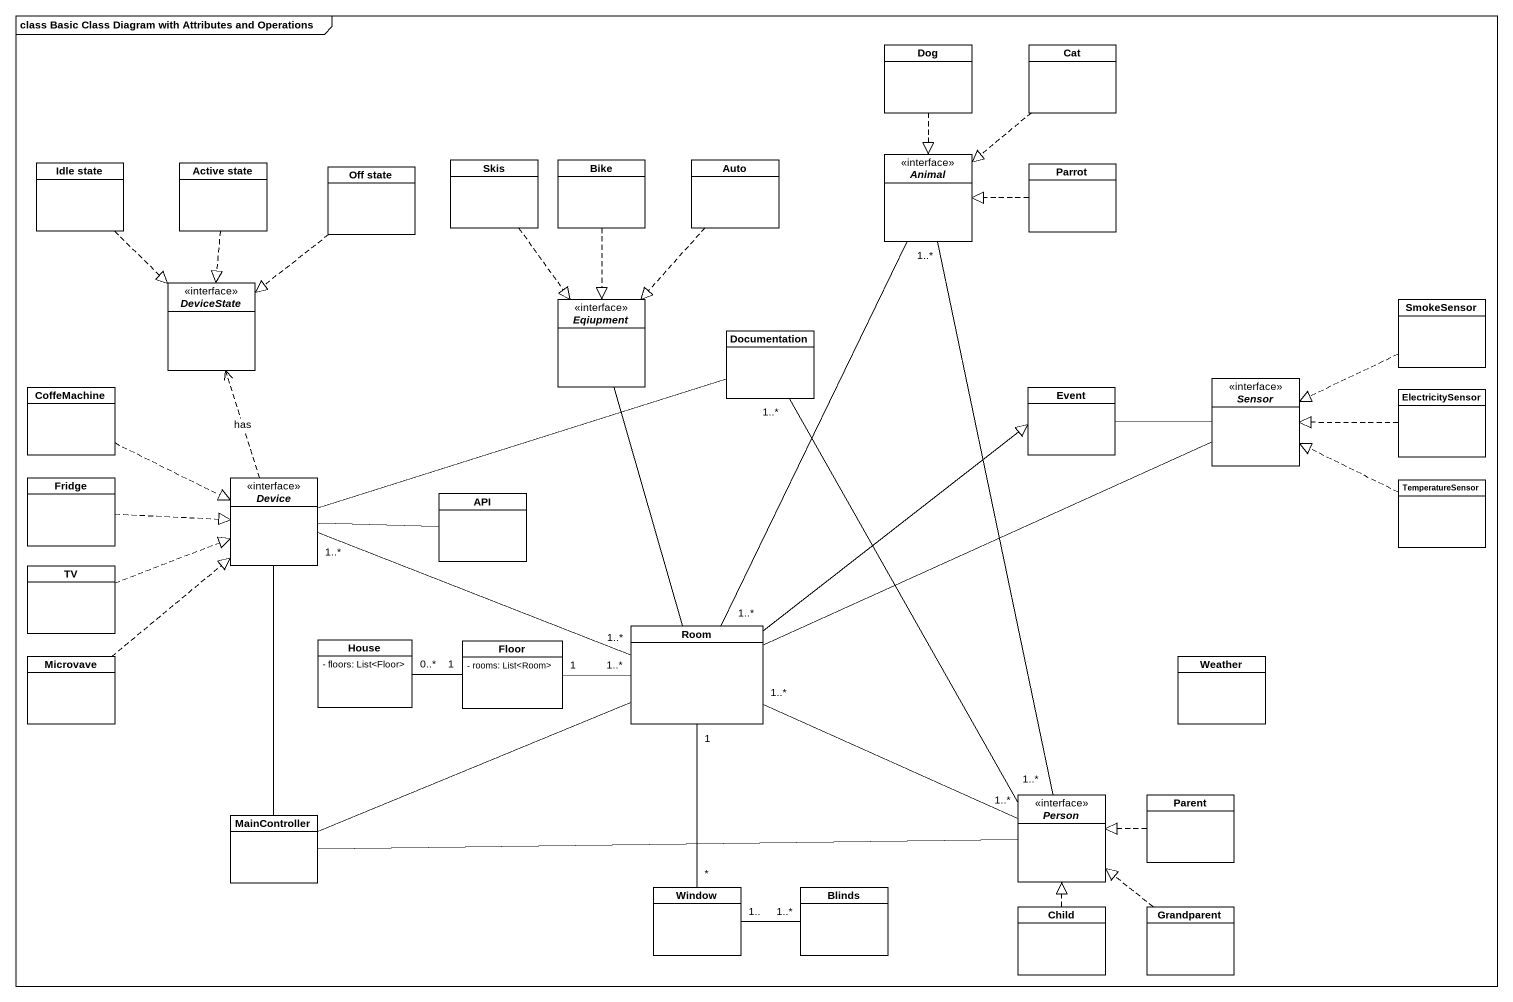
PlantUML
@startuml
mainframe class Basic Class Diagram with Attributes and Operations
hide circle
hide empty members
skinparam classAttributeIconSize 0
class Dog
class Cat
class "Idle state" as Idle_state
class "Active state" as Active_state
class "Off state" as Off_state
class Skis
class Bike
class Auto
interface Animal
class Parrot
interface DeviceState
interface Eqiupment
class SmokeSensor
class Documentation
class CoffeMachine
class Event
interface Sensor
class ElectricitySensor
class Fridge
interface Device
class TemperatureSensor
class API
class TV
class Microvave
class House {
  - floors: List<Floor>
}
class Floor {
  - rooms: List<Room>
}
class Room
class Weather
class MainController
interface "Person" as Person_
class Parent
class Window
class Blinds
class Child
class Grandparent
Dog ..|> Animal
Cat ..|> Animal
Idle_state ..|> DeviceState
Active_state ..|> DeviceState
Off_state ..|> DeviceState
Skis ..|> Eqiupment
Bike ..|> Eqiupment
Auto ..|> Eqiupment
Animal "1..*" -- "1..*" Room
Animal -- Person_
Parrot .left.|> Animal
SmokeSensor .left.|> Sensor
CoffeMachine .right.|> Device
Event -right- Sensor
Sensor -left- Room
ElectricitySensor .left.|> Sensor
Fridge .right.|> Device
Device .up.> DeviceState : has
Device -right- Documentation
Device -right- API
TemperatureSensor .left.|> Sensor
TV .right.|> Device
Microvave .up.|> Device
House "0..*" -right- "1" Floor
Floor "1" -right- "1..*" Room
Room -up- Eqiupment
Room -up-|> Event
Room "1..*" -left- "1..*" Device
MainController -up- Device
MainController -right- Room
MainController -right- Person_
Person_ "1..*" -up- "1..*" Documentation
Person_ "1..*" -left- "1..*" Room
Parent .left.|> Person_
Window "*" -up- "1" Room
Window "1.." -right- "1..*" Blinds
Child .up.|> Person_
Grandparent .up.|> Person_
@enduml
